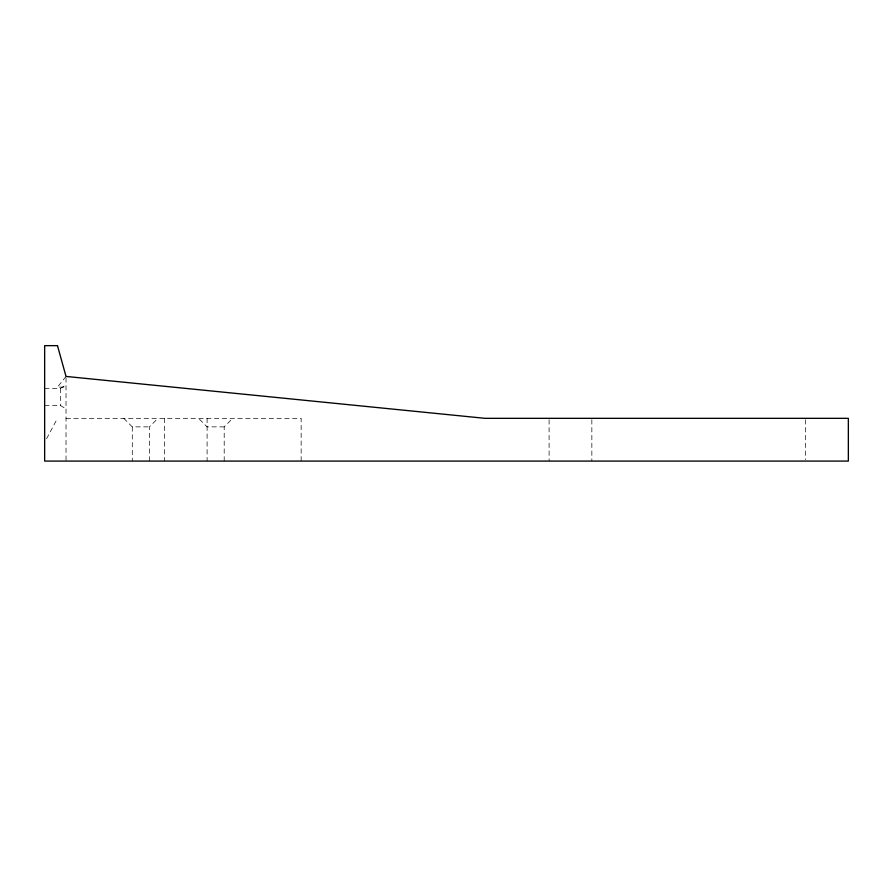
<?xml version="1.0" encoding="UTF-8"?>
<svg xmlns="http://www.w3.org/2000/svg" width="893" height="893" viewBox="0 0 893 893"><rect width="100%" height="100%" fill="white"/><g stroke="black" fill="none" stroke-linecap="round" stroke-linejoin="round"><path stroke-width="0.67" stroke-dasharray="4.46 3.35" d="M46.57 438.742L57.476 418.326M66.026 376.433L57.476 387.115L66.026 387.115M149.388 461.078L149.388 426.876L157.938 418.326M224.199 461.078L224.199 426.876L232.749 418.326M44.65 388.399L60.467 388.399L66.026 384.983M44.65 405.5L60.467 405.5L66.026 408.927M66.026 418.326L301.153 418.326L301.153 461.078M123.736 418.326L132.287 426.876L149.388 426.876M224.199 426.876L207.098 426.876L198.547 418.326M805.598 419.71L805.598 459.694M591.847 419.71L591.847 461.078M549.095 419.71L549.095 461.078M207.098 418.326L207.098 461.078M164.345 418.326L164.345 461.078M132.287 426.876L132.287 461.078M66.026 377.784L66.026 461.078M60.467 388.399L60.467 405.5"/><path stroke-width="1.34" d="M57.476 345.647L44.65 345.647L44.65 461.078L848.35 461.078L848.35 418.326L484.977 418.326L66.026 376.433L57.476 345.647"/></g></svg>
